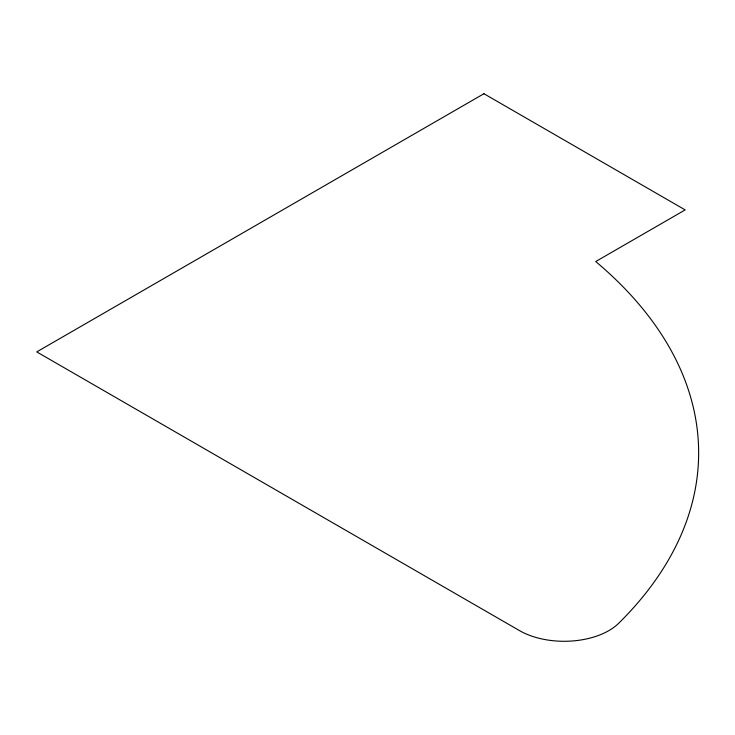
<?xml version="1.0" encoding="UTF-8"?>
<svg xmlns="http://www.w3.org/2000/svg" width="735" height="735" viewBox="0 0 735 735"><rect width="100%" height="100%" fill="white"/><g stroke="black" fill="none" stroke-linecap="round" stroke-linejoin="round"><path stroke-width="1.1" d="M483.933 93.722L36.75 351.9L519.461 630.593A63.238 36.511 0 0 0 618.787 623.188A584.931 337.705 0 0 0 595.727 261.541L685.158 209.907L483.933 93.722"/></g></svg>
